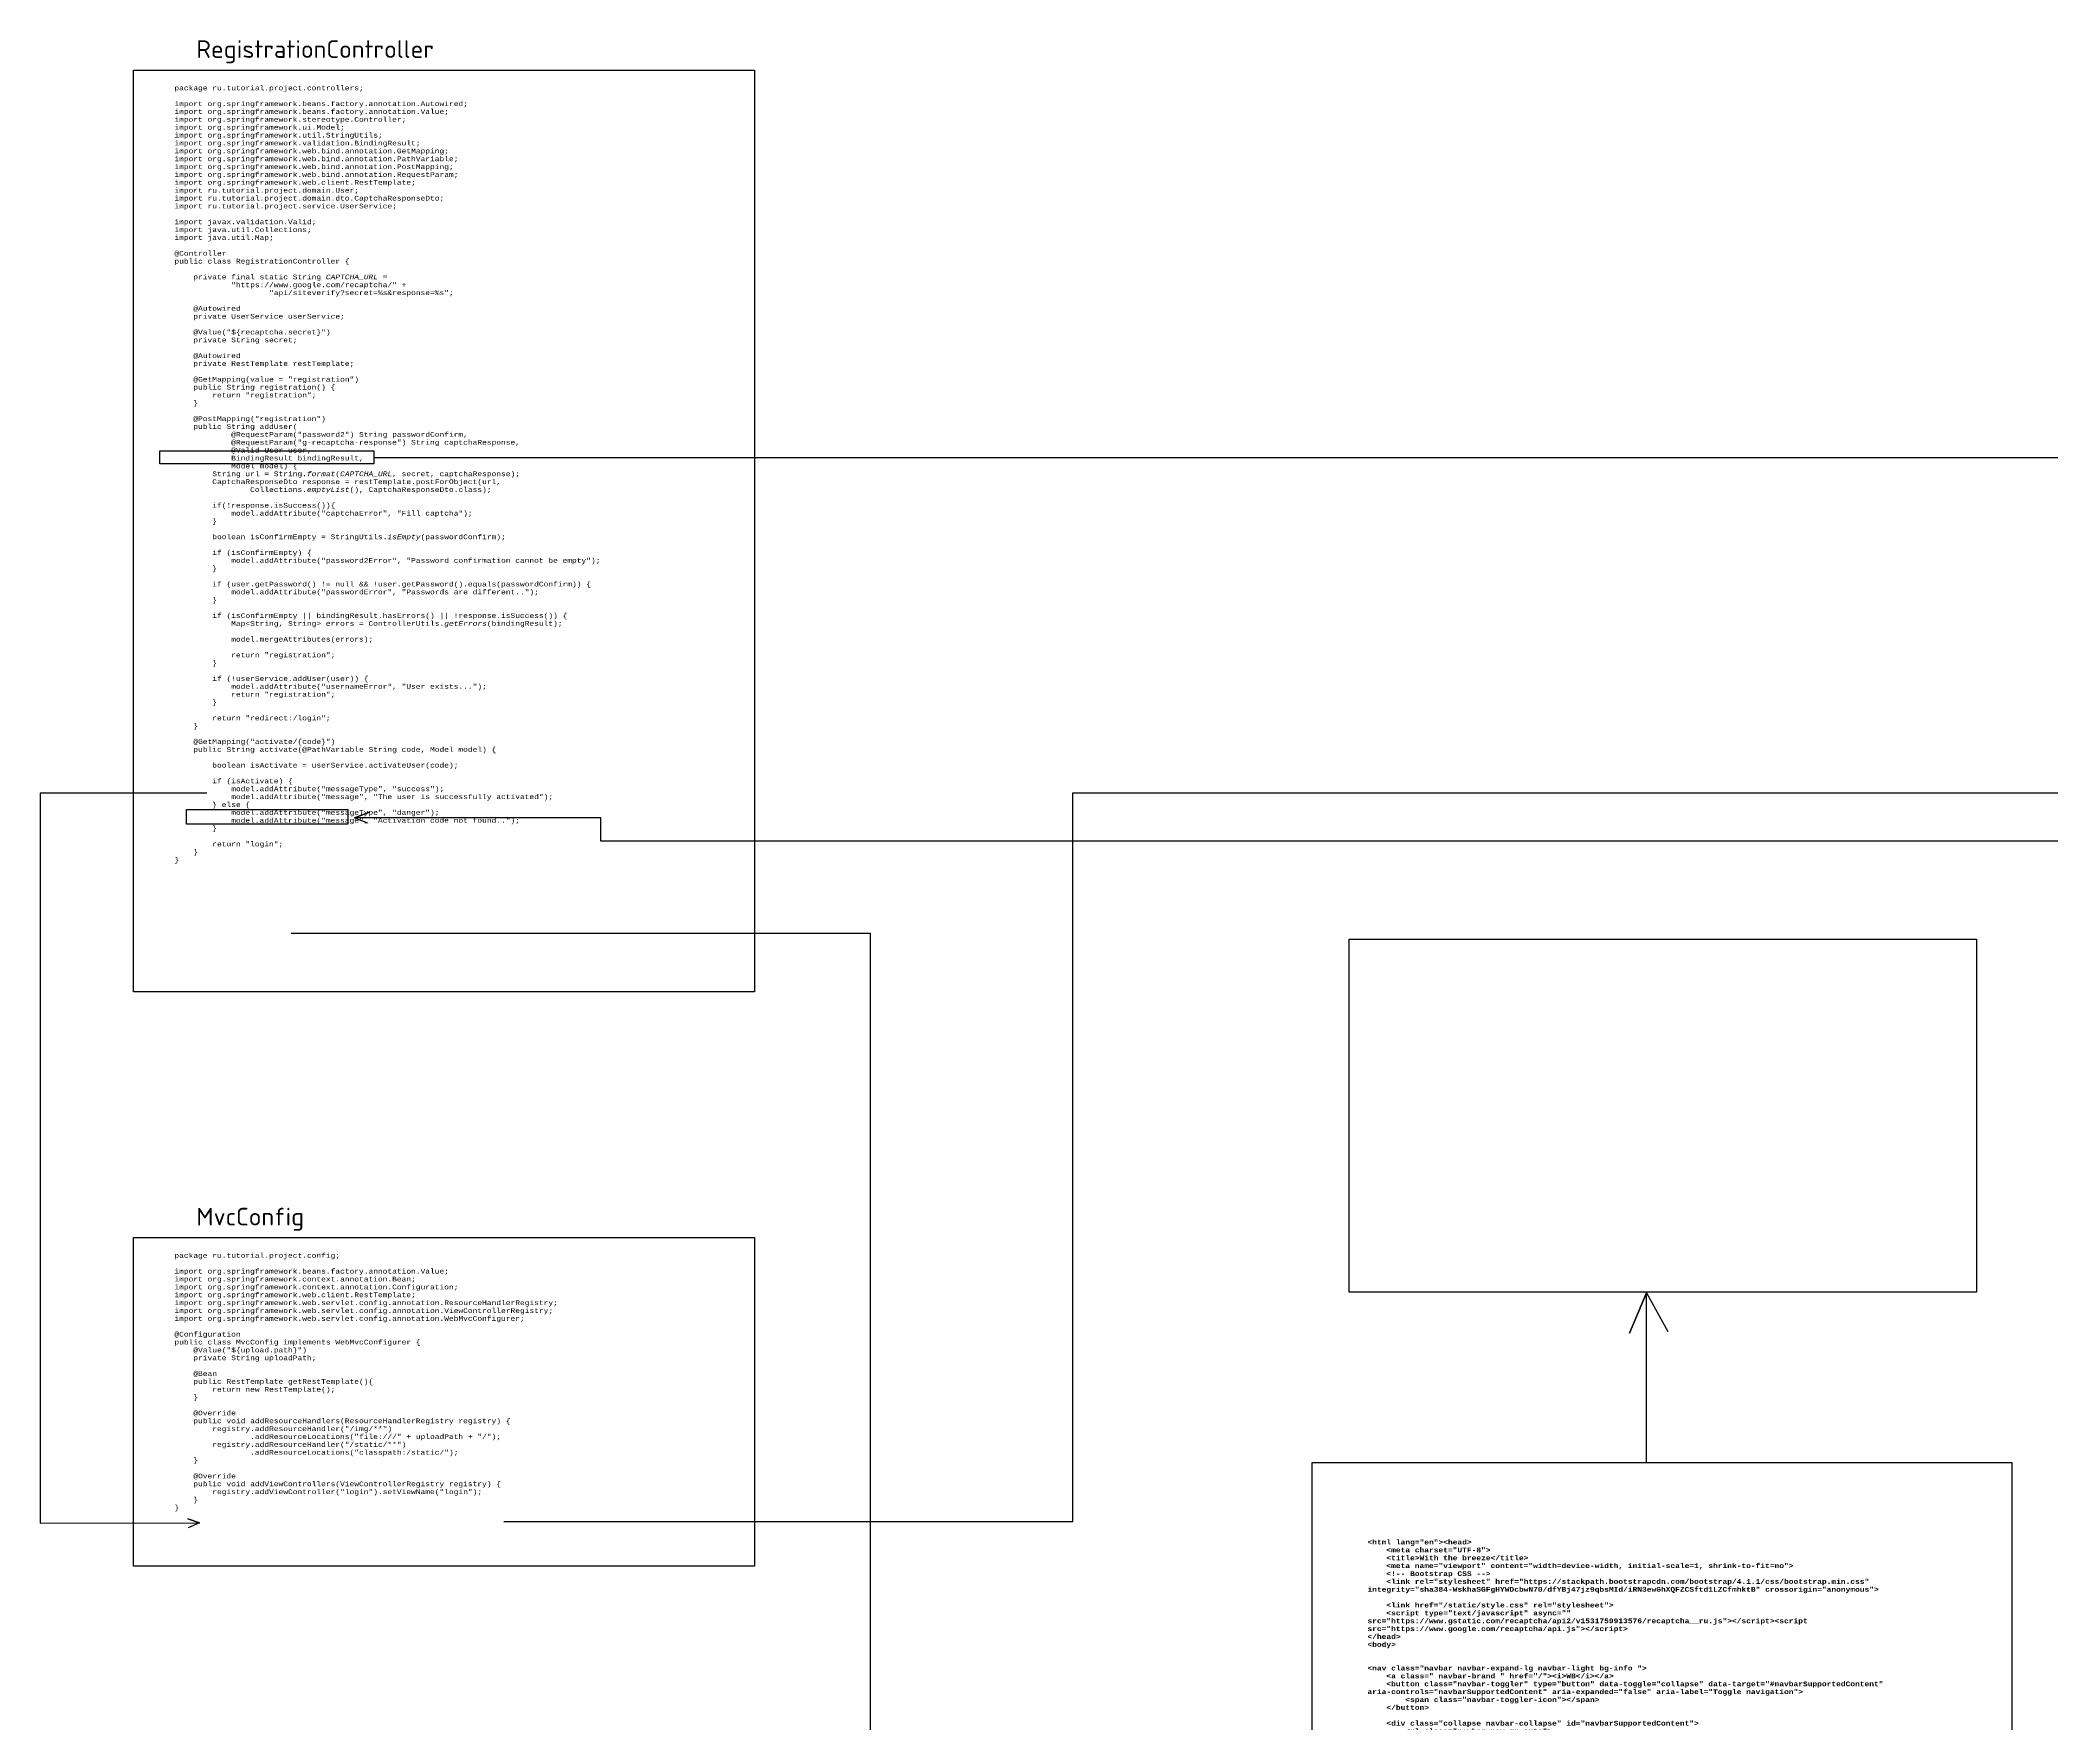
# Model space of a CAD drawing. Header units: millimetres. Extents: x 4991 to 8016, y 2113 to 3730.
# Drawn here: x 4991 to 5789, y 3062 to 3730 of the extents above; entities that cross this region are included whole.
import ezdxf

# ---------------------------------------------------------------- set-up
doc = ezdxf.new("R2010")
doc.units = ezdxf.units.MM
doc.styles.get("Standard").update_dxf_attribs({"font": 'arial.ttf'})
picture_1 = doc.add_image_def('image4.jpg', size_in_pixel=(1920, 1080))

msp = doc.modelspace()

# ---------------------------------------------------------------- linework, layer by layer
at = {"color": 1, "lineweight": 30}
for p, q in [((5090.63, 3375.79), (5320.46, 3375.79)), ((5320.46, 3375.79), (5320.46, 2978.53))]:
    msp.add_line(p, q, dxfattribs=at)
at = {"color": 30, "lineweight": 30}
for points in [[(5028.06, 3718.3), (5274.56, 3718.3), (5274.56, 3352.47), (5028.06, 3352.47)], [(5028.06, 3254.92), (5274.56, 3254.92), (5274.56, 3124.57), (5028.06, 3124.57)], [(5495.96, 3165.66), (5773.6, 3165.66), (5773.6, 2838.7), (5495.96, 2838.7)]]:
    msp.add_lwpolyline(points, close=True, dxfattribs=at)
at = {"color": 1, "lineweight": 30}
for points in [[(5038.48, 3567.24), (5123.51, 3567.24), (5123.51, 3562.08), (5038.48, 3562.08)], [(5049.14, 3424.83), (5113.13, 3424.83), (5113.13, 3419.05), (5049.14, 3419.05)]]:
    msp.add_lwpolyline(points, close=True, dxfattribs=at)
for points in [[(6648.77, 3258.67), (6620.07, 3258.67), (6620.07, 3564.42), (5123.51, 3564.42)], [(5057.1, 3431.26), (4991.04, 3431.26), (4991.04, 3141.61), (5054.3, 3141.67), (5049.62, 3143.26), (5054.3, 3141.67), (5049.72, 3139.73)], [(5175.11, 3142.29), (5400.94, 3142.29), (5400.94, 3431.42)], [(5400.94, 3431.42), (6210.1, 3431.42), (6210.1, 3086.76), (6271.99, 3086.76), (6248.31, 3098.39), (6271.99, 3086.76), (6253.39, 3072.61)], [(5213.5, 3412.23), (5213.5, 3421.49), (5115.75, 3421.49), (5121.68, 3423.84), (5115.75, 3421.49), (5120.88, 3419.5)], [(6005.6, 3314.57), (6005.6, 3412.23), (5213.5, 3412.23)], [(5628.56, 3165.66), (5628.56, 3232.99), (5621.82, 3217), (5628.56, 3232.99), (5637.13, 3217.61)]]:
    msp.add_lwpolyline(points, dxfattribs=at)

# ---------------------------------------------------------------- texts
at = {"attachment_point": 1}
for s, width, insert, char_height in [('{\\fISOCPEUR|b0|i0|c0|p34;RegistrationController}', 101.5882, (5053.01, 3730.13), 7), ('{\\fCourier New|b0|i0|c204|p49;\\H0.75x;\\C23;\\c3307724;package \\C9;\\c13023145;ru.tutorial.project.controllers\\C23;\\c3307724;;^J^Jimport \\C9;\\c13023145;org.springframework.beans.factory.annotation.\\C52;\\c2733499;Autowired\\C23;\\c3307724;;^Jimport \\C9;\\c13023145;org.springframework.beans.factory.annotation.\\C52;\\c2733499;Value\\C23;\\c3307724;;^Jimport \\C9;\\c13023145;org.springframework.stereotype.\\C52;\\c2733499;Controller\\C23;\\c3307724;;^Jimport \\C9;\\c13023145;org.springframework.ui.Model\\C23;\\c3307724;;^Jimport \\C9;\\c13023145;org.springframework.util.StringUtils\\C23;\\c3307724;;^Jimport \\C9;\\c13023145;org.springframework.validation.BindingResult\\C23;\\c3307724;;^Jimport \\C9;\\c13023145;org.springframework.web.bind.annotation.\\C52;\\c2733499;GetMapping\\C23;\\c3307724;;^Jimport \\C9;\\c13023145;org.springframework.web.bind.annotation.\\C52;\\c2733499;PathVariable\\C23;\\c3307724;;^Jimport \\C9;\\c13023145;org.springframework.web.bind.annotation.\\C52;\\c2733499;PostMapping\\C23;\\c3307724;;^Jimport \\C9;\\c13023145;org.springframework.web.bind.annotation.\\C52;\\c2733499;RequestParam\\C23;\\c3307724;;^Jimport \\C9;\\c13023145;org.springframework.web.client.RestTemplate\\C23;\\c3307724;;^Jimport \\C9;\\c13023145;ru.tutorial.project.domain.User\\C23;\\c3307724;;^Jimport \\C9;\\c13023145;ru.tutorial.project.domain.dto.CaptchaResponseDto\\C23;\\c3307724;;^Jimport \\C9;\\c13023145;ru.tutorial.project.service.UserService\\C23;\\c3307724;;^J^Jimport \\C9;\\c13023145;javax.validation.\\C52;\\c2733499;Valid\\C23;\\c3307724;;^Jimport \\C9;\\c13023145;java.util.Collections\\C23;\\c3307724;;^Jimport \\C9;\\c13023145;java.util.Map\\C23;\\c3307724;;^J^J\\C52;\\c2733499;@Controller^J\\C23;\\c3307724;public class \\C9;\\c13023145;RegistrationController \\{^J^J    \\C23;\\c3307724;private final static \\C9;\\c13023145;String \\fCourier New|b0|i1|c204|p49;\\C193;\\c11171480;CAPTCHA_URL \\fCourier New|b0|i0|c204|p49;\\C9;\\c13023145;=^J            \\C75;\\c5867370;"https://www.google.com/recaptcha/" \\C9;\\c13023145;+^J                    \\C75;\\c5867370;"api/siteverify?secret=%s&response=%s"\\C23;\\c3307724;;^J^J    \\C52;\\c2733499;@Autowired^J    \\C23;\\c3307724;private \\C9;\\c13023145;UserService \\C193;\\c11171480;userService\\C23;\\c3307724;;^J^J    \\C52;\\c2733499;@Value\\C9;\\c13023145;(\\C75;\\c5867370;"$\\{recaptcha.secret\\}"\\C9;\\c13023145;)^J    \\C23;\\c3307724;private \\C9;\\c13023145;String \\C193;\\c11171480;secret\\C23;\\c3307724;;^J^J    \\C52;\\c2733499;@Autowired^J    \\C23;\\c3307724;private \\C9;\\c13023145;RestTemplate \\C193;\\c11171480;restTemplate\\C23;\\c3307724;;^J^J    \\C52;\\c2733499;@GetMapping\\C9;\\c13023145;(\\C254;\\c16765136;value \\C9;\\c13023145;= \\C75;\\c5867370;"registration"\\C9;\\c13023145;)^J    \\C23;\\c3307724;public \\C9;\\c13023145;String \\C31;\\c7194367;registration\\C9;\\c13023145;() \\{^J        \\C23;\\c3307724;return \\C75;\\c5867370;"registration"\\C23;\\c3307724;;^J    \\C9;\\c13023145;\\}^J^J    \\C52;\\c2733499;@PostMapping\\C9;\\c13023145;(\\C75;\\c5867370;"registration"\\C9;\\c13023145;)^J    \\C23;\\c3307724;public \\C9;\\c13023145;String \\C31;\\c7194367;addUser\\C9;\\c13023145;(^J            \\C52;\\c2733499;@RequestParam\\C9;\\c13023145;(\\C75;\\c5867370;"password2"\\C9;\\c13023145;) String passwordConfirm\\C23;\\c3307724;,^J            \\C52;\\c2733499;@RequestParam\\C9;\\c13023145;(\\C75;\\c5867370;"g-recaptcha-response"\\C9;\\c13023145;) String captchaResponse\\C23;\\c3307724;,^J            \\C52;\\c2733499;@Valid \\C9;\\c13023145;User user\\C23;\\c3307724;,^J            \\C9;\\c13023145;BindingResult bindingResult\\C23;\\c3307724;,^J            \\C9;\\c13023145;Model model) \\{^J        String url = String.\\fCourier New|b0|i1|c204|p49;format\\fCourier New|b0|i0|c204|p49;(\\fCourier New|b0|i1|c204|p49;\\C193;\\c11171480;CAPTCHA_URL\\fCourier New|b0|i0|c204|p49;\\C23;\\c3307724;, \\C193;\\c11171480;secret\\C23;\\c3307724;, \\C9;\\c13023145;captchaResponse)\\C23;\\c3307724;;^J        \\C9;\\c13023145;CaptchaResponseDto response = \\C193;\\c11171480;restTemplate\\C9;\\c13023145;.postForObject(url\\C23;\\c3307724;,^J                \\C9;\\c13023145;Collections.\\fCourier New|b0|i1|c204|p49;emptyList\\fCourier New|b0|i0|c204|p49;()\\C23;\\c3307724;, \\C9;\\c13023145;CaptchaResponseDto.\\C23;\\c3307724;class\\C9;\\c13023145;)\\C23;\\c3307724;;^J^J        if\\C9;\\c13023145;(!response.isSuccess())\\{^J            model.addAttribute(\\C75;\\c5867370;"captchaError"\\C23;\\c3307724;, \\C75;\\c5867370;"Fill captcha"\\C9;\\c13023145;)\\C23;\\c3307724;;^J        \\C9;\\c13023145;\\}^J^J        \\C23;\\c3307724;boolean \\C9;\\c13023145;isConfirmEmpty = StringUtils.\\fCourier New|b0|i1|c204|p49;isEmpty\\fCourier New|b0|i0|c204|p49;(passwordConfirm)\\C23;\\c3307724;;^J^J        if \\C9;\\c13023145;(isConfirmEmpty) \\{^J            model.addAttribute(\\C75;\\c5867370;"password2Error"\\C23;\\c3307724;, \\C75;\\c5867370;"Password confirmation cannot be empty"\\C9;\\c13023145;)\\C23;\\c3307724;;^J        \\C9;\\c13023145;\\}^J^J        \\C23;\\c3307724;if \\C9;\\c13023145;(user.getPassword() != \\C23;\\c3307724;null \\C9;\\c13023145;&& !user.getPassword().equals(passwordConfirm)) \\{^J            model.addAttribute(\\C75;\\c5867370;"passwordError"\\C23;\\c3307724;, \\C75;\\c5867370;"Passwords are different.."\\C9;\\c13023145;)\\C23;\\c3307724;;^J        \\C9;\\c13023145;\\}^J^J        \\C23;\\c3307724;if \\C9;\\c13023145;(isConfirmEmpty || bindingResult.hasErrors() || !response.isSuccess()) \\{^J            Map<String\\C23;\\c3307724;, \\C9;\\c13023145;String> errors = ControllerUtils.\\fCourier New|b0|i1|c204|p49;getErrors\\fCourier New|b0|i0|c204|p49;(bindingResult)\\C23;\\c3307724;;^J^J            \\C9;\\c13023145;model.mergeAttributes(errors)\\C23;\\c3307724;;^J^J            return \\C75;\\c5867370;"registration"\\C23;\\c3307724;;^J        \\C9;\\c13023145;\\}^J^J        \\C23;\\c3307724;if \\C9;\\c13023145;(!\\C193;\\c11171480;userService\\C9;\\c13023145;.addUser(user)) \\{^J            model.addAttribute(\\C75;\\c5867370;"usernameError"\\C23;\\c3307724;, \\C75;\\c5867370;"User exists..."\\C9;\\c13023145;)\\C23;\\c3307724;;^J            return \\C75;\\c5867370;"registration"\\C23;\\c3307724;;^J        \\C9;\\c13023145;\\}^J^J        \\C23;\\c3307724;return \\C75;\\c5867370;"redirect:/login"\\C23;\\c3307724;;^J    \\C9;\\c13023145;\\}^J^J    \\C52;\\c2733499;@GetMapping\\C9;\\c13023145;(\\C75;\\c5867370;"activate/\\{code\\}"\\C9;\\c13023145;)^J    \\C23;\\c3307724;public \\C9;\\c13023145;String \\C31;\\c7194367;activate\\C9;\\c13023145;(\\C52;\\c2733499;@PathVariable \\C9;\\c13023145;String code\\C23;\\c3307724;, \\C9;\\c13023145;Model model) \\{^J^J        \\C23;\\c3307724;boolean \\C9;\\c13023145;isActivate = \\C193;\\c11171480;userService\\C9;\\c13023145;.activateUser(code)\\C23;\\c3307724;;^J^J        if \\C9;\\c13023145;(isActivate) \\{^J            model.addAttribute(\\C75;\\c5867370;"messageType"\\C23;\\c3307724;, \\C75;\\c5867370;"success"\\C9;\\c13023145;)\\C23;\\c3307724;;^J            \\C9;\\c13023145;model.addAttribute(\\C75;\\c5867370;"message"\\C23;\\c3307724;, \\C75;\\c5867370;"The user is successfully activated"\\C9;\\c13023145;)\\C23;\\c3307724;;^J        \\C9;\\c13023145;\\} \\C23;\\c3307724;else \\C9;\\c13023145;\\{^J            model.addAttribute(\\C75;\\c5867370;"messageType"\\C23;\\c3307724;, \\C75;\\c5867370;"danger"\\C9;\\c13023145;)\\C23;\\c3307724;;^J            \\C9;\\c13023145;model.addAttribute(\\C75;\\c5867370;"message"\\C23;\\c3307724;, \\C75;\\c5867370;"Activation code not found.."\\C9;\\c13023145;)\\C23;\\c3307724;;^J        \\C9;\\c13023145;\\}^J^J        \\C23;\\c3307724;return \\C75;\\c5867370;"login"\\C23;\\c3307724;;^J    \\C9;\\c13023145;\\}^J\\}}', 270.4729, (5044.29, 3712.16), 2.5), ('{\\fISOCPEUR|b0|i0|c0|p34;MvcConfig}', 101.5882, (5053.01, 3266.75), 7), ('{\\fCourier New|b0|i0|c204|p49;\\H0.75x;\\C23;\\c3307724;package \\C9;\\c13023145;ru.tutorial.project.config\\C23;\\c3307724;;^J^Jimport \\C9;\\c13023145;org.springframework.beans.factory.annotation.\\C52;\\c2733499;Value\\C23;\\c3307724;;^Jimport \\C9;\\c13023145;org.springframework.context.annotation.\\C52;\\c2733499;Bean\\C23;\\c3307724;;^Jimport \\C9;\\c13023145;org.springframework.context.annotation.\\C52;\\c2733499;Configuration\\C23;\\c3307724;;^Jimport \\C9;\\c13023145;org.springframework.web.client.RestTemplate\\C23;\\c3307724;;^Jimport \\C9;\\c13023145;org.springframework.web.servlet.config.annotation.ResourceHandlerRegistry\\C23;\\c3307724;;^Jimport \\C9;\\c13023145;org.springframework.web.servlet.config.annotation.ViewControllerRegistry\\C23;\\c3307724;;^Jimport \\C9;\\c13023145;org.springframework.web.servlet.config.annotation.WebMvcConfigurer\\C23;\\c3307724;;^J^J\\C52;\\c2733499;@Configuration^J\\C23;\\c3307724;public class \\C9;\\c13023145;MvcConfig \\C23;\\c3307724;implements \\C9;\\c13023145;WebMvcConfigurer \\{^J    \\C52;\\c2733499;@Value\\C9;\\c13023145;(\\C75;\\c5867370;"$\\{upload.path\\}"\\C9;\\c13023145;)^J    \\C23;\\c3307724;private \\C9;\\c13023145;String \\C193;\\c11171480;uploadPath\\C23;\\c3307724;;^J^J    \\C52;\\c2733499;@Bean^J    \\C23;\\c3307724;public \\C9;\\c13023145;RestTemplate \\C31;\\c7194367;getRestTemplate\\C9;\\c13023145;()\\{^J        \\C23;\\c3307724;return new \\C9;\\c13023145;RestTemplate()\\C23;\\c3307724;;^J    \\C9;\\c13023145;\\}^J^J    \\C52;\\c2733499;@Override^J    \\C23;\\c3307724;public void \\C31;\\c7194367;addResourceHandlers\\C9;\\c13023145;(ResourceHandlerRegistry registry) \\{^J        registry.addResourceHandler(\\C75;\\c5867370;"/img/**"\\C9;\\c13023145;)^J                .addResourceLocations(\\C75;\\c5867370;"file:///" \\C9;\\c13023145;+ \\C193;\\c11171480;uploadPath \\C9;\\c13023145;+ \\C75;\\c5867370;"/"\\C9;\\c13023145;)\\C23;\\c3307724;;^J        \\C9;\\c13023145;registry.addResourceHandler(\\C75;\\c5867370;"/static/**"\\C9;\\c13023145;)^J                .addResourceLocations(\\C75;\\c5867370;"classpath:/static/"\\C9;\\c13023145;)\\C23;\\c3307724;;^J    \\C9;\\c13023145;\\}^J^J    \\C52;\\c2733499;@Override^J    \\C23;\\c3307724;public void \\C31;\\c7194367;addViewControllers\\C9;\\c13023145;(ViewControllerRegistry registry) \\{^J        registry.addViewController(\\C75;\\c5867370;"login"\\C9;\\c13023145;).setViewName(\\C75;\\c5867370;"login"\\C9;\\c13023145;)\\C23;\\c3307724;;^J    \\C9;\\c13023145;\\}^J\\}}', 270.4729, (5044.29, 3248.78), 2.5), ('{\\fCourier New|b1|i0|c204|p49;\\H0.75x;\\C23;\\c3307724;<html lang="en"><head>^J    <meta charset="UTF-8">^J    <title>With the breeze</title>^J    <meta name="viewport" content="width=device-width, initial-scale=1, shrink-to-fit=no">^J    <!-- Bootstrap CSS -->^J    <link rel="stylesheet" href="https://stackpath.bootstrapcdn.com/bootstrap/4.1.1/css/bootstrap.min.css" integrity="sha384-WskhaSGFgHYWDcbwN70/dfYBj47jz9qbsMId/iRN3ewGhXQFZCSftd1LZCfmhktB" crossorigin="anonymous">^J^J    <link href="/static/style.css" rel="stylesheet">^J    <script type="text/javascript" async="" src="https://www.gstatic.com/recaptcha/api2/v1531759913576/recaptcha__ru.js"></script><script src="https://www.google.com/recaptcha/api.js"></script>^J</head>^J<body>^J^J^J<nav class="navbar navbar-expand-lg navbar-light bg-info ">^J    <a class=" navbar-brand " href="/"><i>WB</i></a>^J    <button class="navbar-toggler" type="button" data-toggle="collapse" data-target="#navbarSupportedContent" aria-controls="navbarSupportedContent" aria-expanded="false" aria-label="Toggle navigation">^J        <span class="navbar-toggler-icon"></span>^J    </button>^J^J    <div class="collapse navbar-collapse" id="navbarSupportedContent">^J        <ul class="navbar-nav mr-auto">^J            <li class="nav-item ">^J                <a class="nav-link" href="/">Home </a>^J            </li>^J        </ul>^J        <div class="navbar-text mr-3">Please, login</div>^J<form action="logout" method="post">^J    <input name="_csrf" value="780d68f7-8767-461a-856a-342bcfd2982d" type="hidden">^J    <button type="submit" class="btn btn-primary ">Log in</button>^J</form>^J    </div>^J</nav><div class="container mt-5">^J    <div class="alert alert-success" role="alert">^J    The user is successfully activated^J    </div>^J^J<form action="login" method="post">^J    <div class="form-group row">^J        <label class="col-sm-2 col-form-label">Username: </label>^J        <div class="col-sm-6">^J            <input name="username" class="form-control " placeholder="User name..." value="" type="text">^J        </div>^J    </div>^J^J    <div class="form-group row">^J        <label class="col-sm-2 col-form-label">Password:</label>^J        <div class="col-sm-6">^J            <input name="password" class="form-control " placeholder="Password..." type="password">^J        </div>^J    </div>^J^J    <input name="_csrf" value="780d68f7-8767-461a-856a-342bcfd2982d" type="hidden">^J^J        <a href="registration">Add user</a>^J^J    <button type="submit" class="btn btn-primary m-2  ">^J           Sign In^J    </button>^J</form>^J^J</div>^J^J<!-- Optional JavaScript -->^J<!-- jQuery first, then Popper.js, then Bootstrap JS -->^J<script src="https://code.jquery.com/jquery-3.3.1.slim.min.js" integrity="sha384-q8i/X+965DzO0rT7abK41JStQIAqVgRVzpbzo5smXKp4YfRvH+8abtTE1Pi6jizo" crossorigin="anonymous"></script>^J<script src="https://cdnjs.cloudflare.com/ajax/libs/popper.js/1.14.3/umd/popper.min.js" integrity="sha384-ZMP7rVo3mIykV+2+9J3UJ46jBk0WLaUAdn689aCwoqbBJiSnjAK/l8WvCWPIPm49" crossorigin="anonymous"></script>^J<script src="https://stackpath.bootstrapcdn.com/bootstrap/4.1.1/js/bootstrap.min.js" integrity="sha384-smHYKdLADwkXOn1EmN1qk/HfnUcbVRZyYmZ4qpPea6sjB/pTJ0euyQp0Mk8ck+5T" crossorigin="anonymous"></script>^J<script src="../../static/js.js"></script>^J^J^J</body></html>}', 255.7379, (5517.86, 3135.02), 2.5)]:
    msp.add_mtext_dynamic_manual_height_columns(s, width=width, gutter_width=12.5, heights=[0], dxfattribs=dict(at, insert=insert, char_height=char_height))

# ---------------------------------------------------------------- pictures from other files: only their frames are drawn
image = msp.add_image(picture_1, insert=(5510.59, 3233.31), size_in_units=(248.98, 140.05))
image.dxf.flags = 7

doc.saveas('drawing.dxf')
